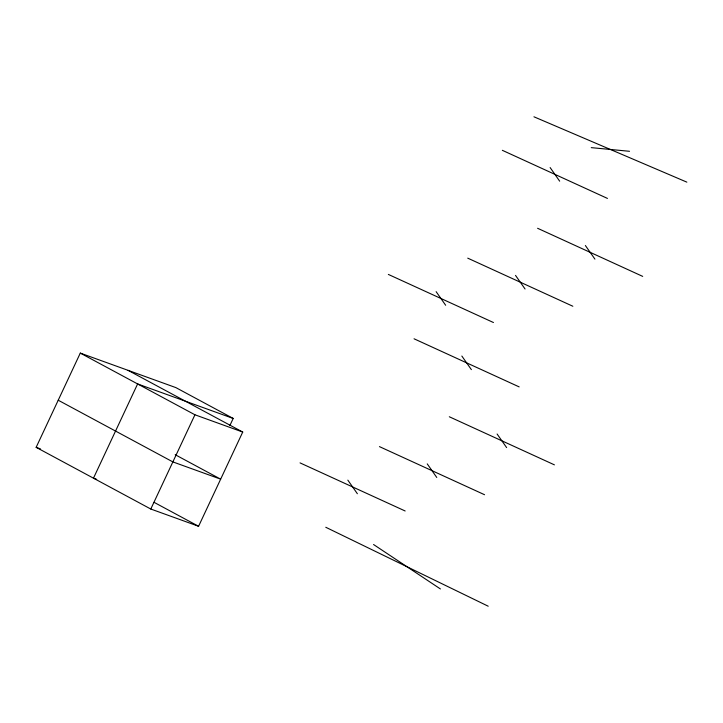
<?xml version="1.0" encoding="UTF-8"?>
<svg xmlns="http://www.w3.org/2000/svg" width="723" height="723" viewBox="0 0 723 723"><rect width="100%" height="100%" fill="white"/><g stroke="black" fill="none" stroke-linecap="round" stroke-linejoin="round"><path stroke-width="1.08" d="M128.079 370.348L242.729 432.047L198.581 526.281L150.791 509.028L36.15 447.329L80.298 353.095L175.87 387.609L233.195 418.454L229.905 425.467M150.791 509.028L194.939 414.785L242.729 432.047M591.269 147.637L629.525 151.297M233.195 418.454L137.614 383.94L93.475 478.183L96.656 479.331M36.15 447.329L40.398 448.866M533.945 116.792L686.85 182.142M502.34 150.312L607.456 198.418M537.596 228.278L642.702 276.385M467.736 258.147L572.842 306.245M388.341 274.415L493.448 322.521M414.053 338.789L519.168 386.895M449.308 416.755L554.414 464.853M379.448 446.615L484.555 494.722M300.054 462.892L405.16 510.989M325.766 527.266L488.206 606.208M80.298 353.095L194.939 414.785M175.192 454.695L220.66 479.159L172.869 461.907L58.22 400.217M154.107 502.349L198.581 526.281M373.556 544.518L440.415 588.956M550.131 167.573L559.665 181.166M585.386 245.531L594.921 259.123M515.526 275.4L525.052 288.992M436.132 291.667L445.657 305.26M461.843 356.041L471.378 369.634M497.099 434.008L506.624 447.6M427.239 463.877L436.764 477.469M347.844 480.144L357.37 493.737"/></g></svg>
